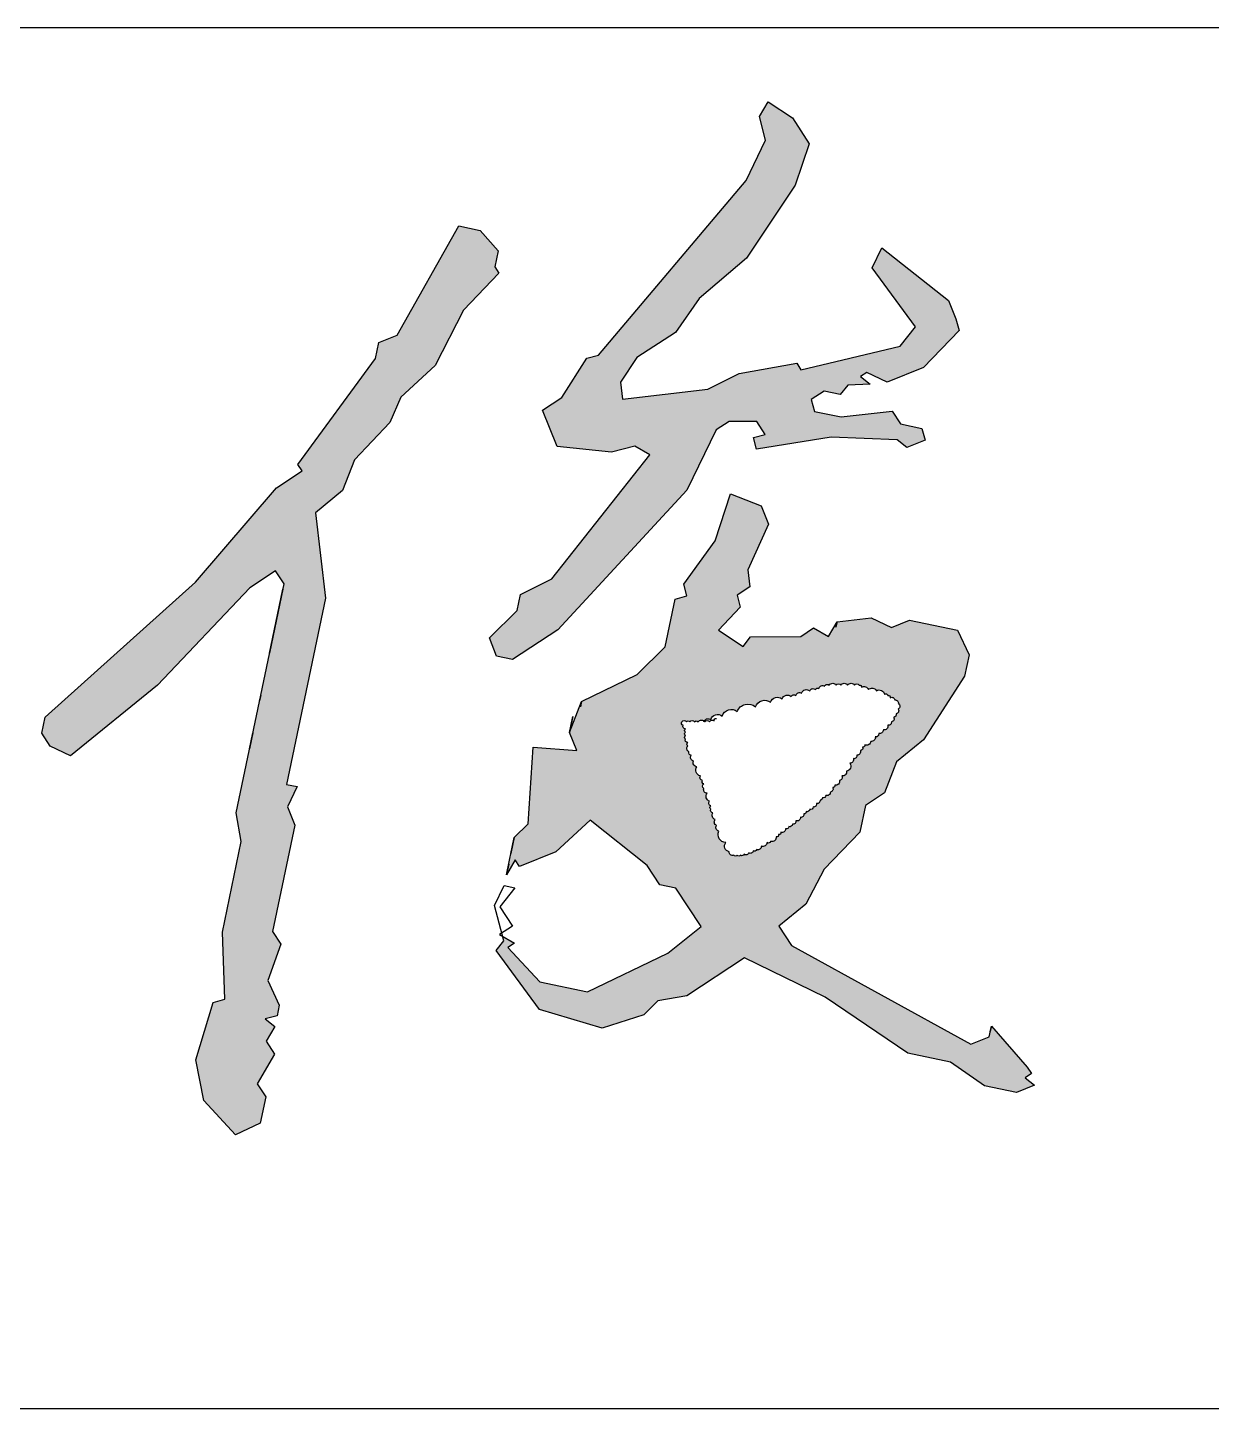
# Model space of a CAD drawing. Extents: x 5109802 to 7068445, y -422737 to 2032183.
# Drawn here: x 5114413 to 5114970, y -277127 to -276477 of the extents above; entities that cross this region are included whole.
import ezdxf

# ---------------------------------------------------------------- set-up
doc = ezdxf.new("R2010")
doc.units = 0
doc.header["$LTSCALE"] = 1000
doc.header["$MEASUREMENT"] = 0
doc.layers.get('0').update_dxf_attribs({"linetype": 'CONTINUOUS'})

msp = doc.modelspace()

# ---------------------------------------------------------------- hatches: boundary and pattern name
at = {"linetype": 'Continuous'}
h = msp.add_hatch(color=256, dxfattribs=at)
h.paths.add_polyline_path([(5114146.99, -276637.14), (5114143.67, -276615.53), (5114137.72, -276606.44), (5114118.72, -276597.24), (5114115.17, -276601.72), (5114122.05, -276618.85), (5114120.89, -276636.92), (5114124.33, -276645.48), (5114119.09, -276670.54), (5114119.91, -276691.64), (5114088.25, -276868.09), (5114078, -276892.1), (5114074.04, -276886.04), (5114078.11, -276879.05), (5114067.57, -276879.46), (5114067.86, -276903.06), (5114059.18, -276919.55), (5114061.58, -276933.13), (5114073.47, -276951.31), (5114084.95, -276958.94), (5114093.52, -276955.5), (5114111.33, -276870.3), (5114114.88, -276865.81), (5114112.49, -276852.24), (5114124.13, -276784.05), (5114141.3, -276714.42)])
h.paths.add_polyline_path([(5114199.89, -276559.28), (5114177.86, -276552.06), (5114178.79, -276560.1), (5114206.13, -276591.97), (5114216.15, -276594.07), (5114216.68, -276591.56)])
h.paths.add_polyline_path([(5114338.05, -276548.93), (5114374.18, -276551.26), (5114382.1, -276563.38), (5114384.5, -276576.95), (5114383.7, -276668.32), (5114363.38, -276753), (5114362.63, -276781.61), (5114348.26, -276875.37), (5114349.61, -276893.96), (5114342.27, -276929.04), (5114342.87, -276976.24), (5114337.33, -276977.7), (5114330.34, -276973.62), (5114312.91, -276956.9), (5114307.37, -276958.36), (5114301.95, -276946.77), (5114286.51, -276933.08), (5114275.14, -276912.39), (5114265.12, -276910.3), (5114281.91, -276942.58), (5114320.2, -276984.58), (5114347.65, -277003.4), (5114357.67, -277005.49), (5114363.73, -277001.53), (5114365.31, -276994.01), (5114360.82, -276990.46), (5114363.85, -276988.48), (5114358.43, -276976.88), (5114361.98, -276972.39), (5114358.02, -276966.33), (5114365.35, -276931.25), (5114361.91, -276922.69), (5114369.65, -276898.15), (5114365.69, -276892.09), (5114371.34, -276877.58), (5114367.9, -276869.02), (5114371.45, -276864.53), (5114369.58, -276848.45), (5114376.8, -276826.42), (5114372.84, -276820.36), (5114378.38, -276818.9), (5114380.47, -276808.88), (5114378.6, -276792.79), (5114385.3, -276773.27), (5114383.96, -276754.68), (5114404.27, -276670.01), (5114399.49, -276642.85), (5114406.3, -276610.28), (5114403.61, -276573.1), (5114394.75, -276552.94), (5114379.82, -276536.75), (5114352.26, -276530.98), (5114252.21, -276546.68), (5114250.64, -276554.2), (5114257.11, -276560.78), (5114269.64, -276563.4)])
h.paths.add_polyline_path([(5114293.79, -276673.06), (5114215.47, -276672.38), (5114211.39, -276679.38), (5114222.35, -276689.51), (5114247.93, -276692.25), (5114301.72, -276685.18), (5114302.76, -276680.17)])
h.paths.add_polyline_path([(5114296.25, -276736.35), (5114289.78, -276729.76), (5114251.67, -276724.41), (5114205.4, -276733.05), (5114215.84, -276745.69), (5114225.86, -276747.79), (5114274.63, -276739.67), (5114294.16, -276746.37), (5114297.71, -276741.88)])
h.paths.add_polyline_path([(5114309.97, -276833.37), (5114319.99, -276835.46), (5114334.09, -276830.56), (5114329.6, -276827.01), (5114331.18, -276819.49), (5114323.66, -276817.92), (5114296.5, -276822.71), (5114292.95, -276827.19), (5114280.42, -276824.58), (5114240.22, -276829.25), (5114238.23, -276826.22), (5114170.87, -276835.67), (5114169.82, -276840.68), (5114180.78, -276850.82), (5114204.38, -276850.52), (5114232.06, -276843.23), (5114236.55, -276846.79), (5114287.3, -276841.71)])
h.paths.add_polyline_path([(5114583.57, -276663.03), (5114588.7, -276651.03), (5114604.9, -276636.11), (5114618.18, -276610.11), (5114634.9, -276592.69), (5114632.91, -276589.66), (5114634.48, -276582.14), (5114626.03, -276572.53), (5114616.01, -276570.43), (5114586.94, -276621.89), (5114578.38, -276625.33), (5114576.81, -276632.85), (5114540.22, -276682.74), (5114542.21, -276685.77), (5114530.09, -276693.7), (5114492.05, -276738.05), (5114421.2, -276801.7), (5114419.63, -276809.22), (5114423.59, -276815.28), (5114433.09, -276819.88), (5114474.05, -276786.59), (5114517.63, -276740.78), (5114529.75, -276732.85), (5114533.71, -276738.91), (5114511.18, -276846.66), (5114513.58, -276860.24), (5114504.67, -276902.84), (5114505.9, -276934.48), (5114500.37, -276935.94), (5114492.1, -276962.98), (5114495.95, -276982.09), (5114510.87, -276998.29), (5114522.47, -276992.87), (5114525.08, -276980.34), (5114521.12, -276974.28), (5114529.28, -276960.29), (5114525.31, -276954.23), (5114529.39, -276947.24), (5114524.9, -276943.68), (5114530.44, -276942.23), (5114531.48, -276937.21), (5114526.06, -276925.62), (5114532.24, -276908.6), (5114528.27, -276902.54), (5114538.75, -276852.43), (5114535.31, -276843.86), (5114539.91, -276834.36), (5114534.9, -276833.31), (5114553.23, -276745.61), (5114548.56, -276705.4), (5114561.21, -276694.97), (5114566.85, -276680.46)])
h.paths.add_polyline_path([(5114729.18, -276604.55), (5114751.44, -276585.67), (5114774.33, -276551.22), (5114781.03, -276531.7), (5114773.1, -276519.58), (5114761.62, -276511.95), (5114757.54, -276518.94), (5114760.46, -276530.01), (5114751.25, -276549.01), (5114681.76, -276631.25), (5114676.22, -276632.71), (5114664.51, -276651.18), (5114655.42, -276657.13), (5114662.3, -276674.26), (5114687.88, -276676.99), (5114698.96, -276674.08), (5114705.95, -276678.15), (5114659.75, -276736.5), (5114645.13, -276743.9), (5114643.56, -276751.42), (5114630.39, -276764.36), (5114633.83, -276772.92), (5114641.35, -276774.49), (5114662.56, -276760.62), (5114723.38, -276694.87), (5114737.18, -276666.38), (5114743.24, -276662.41), (5114756.29, -276662.53), (5114760.26, -276668.58), (5114754.72, -276670.04), (5114756.18, -276675.58), (5114791.37, -276669.86), (5114822.49, -276671.13), (5114826.98, -276674.69), (5114835.54, -276671.25), (5114834.09, -276665.71), (5114824.06, -276663.62), (5114820.1, -276657.56), (5114795.98, -276660.36), (5114783.45, -276657.74), (5114781.99, -276652.2), (5114788.05, -276648.24), (5114795.57, -276649.81), (5114799.12, -276645.32), (5114809.67, -276644.91), (5114805.18, -276641.36), (5114808.21, -276639.38), (5114817.71, -276643.98), (5114834.84, -276637.1), (5114851.56, -276619.67), (5114850.1, -276614.14), (5114846.66, -276605.57), (5114815.24, -276580.7), (5114810.64, -276590.2), (5114830.99, -276617.99), (5114823.88, -276626.96), (5114777.09, -276638.1), (5114775.11, -276635.07), (5114747.95, -276639.86), (5114733.33, -276647.26), (5114693.12, -276651.93), (5114692.19, -276643.89), (5114699.82, -276632.41), (5114718, -276620.52)])
h.paths.add_polyline_path([(5114752.17, -276732.28), (5114761.9, -276710.77), (5114758.46, -276702.21), (5114743.95, -276696.56), (5114736.73, -276718.59), (5114721.99, -276739.04), (5114723.45, -276744.58), (5114717.91, -276746.04), (5114713.2, -276768.59), (5114700.03, -276781.53), (5114673.81, -276794.36), (5114668.16, -276808.87), (5114671.6, -276817.43), (5114651.03, -276815.75), (5114648.71, -276851.88), (5114642.13, -276858.35), (5114640.55, -276865.86), (5114638.46, -276875.89), (5114642.54, -276868.89), (5114644.52, -276871.92), (5114661.65, -276865.04), (5114677.84, -276850.12), (5114704.77, -276871.44), (5114710.72, -276880.53), (5114718.23, -276882.1), (5114730.13, -276900.28), (5114714.45, -276912.7), (5114676.64, -276930.95), (5114654.09, -276926.23), (5114639.17, -276910.03), (5114642.2, -276908.05), (5114636.6, -276904.79), (5114637.18, -276907), (5114633.63, -276911.49), (5114653.97, -276939.28), (5114683.52, -276948.08), (5114703.16, -276941.72), (5114709.74, -276935.25), (5114723.32, -276932.86), (5114750.58, -276915.02), (5114788.58, -276933.42), (5114827.51, -276959.87), (5114847.56, -276964.06), (5114863.53, -276975.25), (5114878.56, -276978.39), (5114887.13, -276974.95), (5114882.64, -276971.4), (5114885.67, -276969.41), (5114883.69, -276966.38), (5114866.79, -276947.16), (5114866.26, -276949.66), (5114865.74, -276952.17), (5114857.17, -276955.61), (5114772.73, -276909.19), (5114766.78, -276900.1), (5114779.42, -276889.66), (5114788.1, -276873.17), (5114804.82, -276855.74), (5114807.44, -276843.22), (5114816.53, -276837.27), (5114822.18, -276822.76), (5114834.82, -276812.32), (5114854.16, -276782.37), (5114856.26, -276772.34), (5114850.83, -276760.75), (5114828.28, -276756.04), (5114819.72, -276759.48), (5114810.22, -276754.87), (5114794.13, -276756.74), (5114790.06, -276763.74), (5114783.06, -276759.66), (5114777, -276763.62), (5114753.4, -276763.92), (5114749.85, -276768.41), (5114738.37, -276760.78), (5114748.5, -276749.82), (5114747.05, -276744.28), (5114753.11, -276740.32)])
h.paths.add_polyline_path([(5114755.76, -276796.83, -0.520567), (5114762.8, -276794.66, -0.520567), (5114768.22, -276793.04, -0.520567), (5114772.56, -276791.95, -0.520567), (5114774.73, -276791.41, -0.520567), (5114777.44, -276790.33, -0.520567), (5114781.23, -276789.25, -0.520567), (5114783.94, -276788.7, -0.520567), (5114785.56, -276788.16, -0.520567), (5114788.27, -276787.08, -0.520567), (5114790.44, -276786.54, -0.520567), (5114793.69, -276786.54, -0.520567), (5114795.86, -276786.54, -0.520567), (5114799.11, -276786.54, -0.520567), (5114802.37, -276786.54, -0.520567), (5114804.53, -276786.54, -0.520567), (5114805.62, -276787.62, -0.520567), (5114808.87, -276788.7, -0.520567), (5114812.66, -276789.25, -0.520567), (5114816.46, -276790.87, -0.520567), (5114818.08, -276791.41, -0.520567), (5114819.17, -276792.5, -0.520567), (5114821.33, -276793.58, -0.520567), (5114822.96, -276795.2, -0.520567), (5114822.96, -276797.91, -0.520567), (5114821.88, -276800.08, -0.520567), (5114820.79, -276801.7, -0.520567), (5114819.71, -276803.87, -0.520567), (5114818.08, -276805.49, -0.520567), (5114815.91, -276807.66, -0.520567), (5114813.75, -276809.28, -0.520567), (5114812.12, -276810.91, -0.520567), (5114809.95, -276813.08, -0.520567), (5114807.24, -276814.7, -0.520567), (5114806.16, -276815.78, -0.520567), (5114805.08, -276817.41, -0.520567), (5114803.45, -276819.57, -0.520567), (5114801.82, -276821.2, -0.520567), (5114800.2, -276823.37, -0.520567), (5114798.57, -276827.16, -0.520567), (5114796.4, -276829.32, -0.520567), (5114795.32, -276831.49, -0.520567), (5114793.15, -276833.66, -0.520567), (5114792.07, -276834.74, -0.520567), (5114790.98, -276836.91, -0.520567), (5114788.82, -276838.53, -0.520567), (5114787.19, -276839.61, -0.520567), (5114786.11, -276840.7, -0.520567), (5114784.48, -276842.32, -0.520567), (5114782.86, -276843.95, -0.520567), (5114781.23, -276845.03, -0.520567), (5114779.6, -276846.11, -0.520567), (5114778.52, -276847.19, -0.520567), (5114776.89, -276848.82, -0.520567), (5114774.73, -276850.44, -0.520567), (5114773.1, -276852.07, -0.520567), (5114771.47, -276853.15, -0.520567), (5114769.85, -276854.24, -0.520567), (5114767.68, -276855.86, -0.520567), (5114766.6, -276856.94, -0.520567), (5114765.51, -276858.03, -0.520567), (5114762.8, -276860.19, -0.520567), (5114761.18, -276860.73, -0.520567), (5114758.47, -276862.36, -0.520567), (5114756.3, -276863.98, -0.520567), (5114754.67, -276864.53, -0.520567), (5114752.51, -276865.61, -0.520567), (5114750.34, -276866.15, -0.520567), (5114748.71, -276866.69, -0.520567), (5114747.09, -276866.69, -0.520567), (5114745.46, -276866.69, -0.520567), (5114743.29, -276865.07, -0.520567), (5114741.67, -276860.73, -0.520567), (5114738.41, -276855.32, -0.520567), (5114737.33, -276852.61, -0.520567), (5114736.79, -276849.9, -0.520567), (5114735.7, -276846.65, -0.520567), (5114734.62, -276845.03, -0.520567), (5114734.62, -276843.4, -0.520567), (5114734.08, -276841.24, -0.520567), (5114733, -276837.45, -0.520567), (5114731.37, -276835.28, -0.520567), (5114731.37, -276833.11, -0.520567), (5114730.83, -276831.49, -0.520567), (5114729.74, -276829.32, -0.520567), (5114728.12, -276824.99, -0.520567), (5114726.49, -276822.28, -0.520567), (5114725.41, -276819.57, -0.520567), (5114724.32, -276817.95, -0.520567), (5114723.78, -276815.24, -0.520567), (5114723.78, -276813.62, -0.520567), (5114722.7, -276811.99, -0.520567), (5114722.7, -276810.37, -0.520567), (5114722.7, -276808.74, -0.520567), (5114722.7, -276807.12, -0.520567), (5114721.61, -276805.49, -0.520567), (5114721.07, -276803.87, -0.520567), (5114723.24, -276803.87, -0.520567), (5114724.87, -276803.87, -0.520567), (5114727.03, -276803.87, -0.520567), (5114728.66, -276803.87, -0.435193), (5114731.54, -276803.47, -0.455955), (5114734.62, -276802.79, -0.520567), (5114740.04, -276801.16, -0.520567), (5114747.09, -276798.99, -0.520567)], flags=16)
h.paths.add_polyline_path([(5115120.5, -276696.82), (5115082.5, -276678.42), (5115076.03, -276671.83), (5115067.99, -276672.77), (5115061.52, -276666.18), (5115043.98, -276662.52), (5115049.81, -276684.66), (5115078.84, -276695.96), (5115085.31, -276702.54), (5115084.26, -276707.55), (5115106.81, -276712.27), (5115121.96, -276702.36)])
h.paths.add_polyline_path([(5115036.19, -276749.81), (5115019.18, -276743.64), (5115000.59, -276744.98), (5115007.99, -276759.61), (5115040.04, -276768.92), (5115041.91, -276785), (5115048.38, -276791.59), (5115057.06, -276775.09)])
h.paths.add_polyline_path([(5115077.48, -276852.59), (5115076.02, -276847.06), (5115085.11, -276841.11), (5115081.14, -276835.05), (5115089.18, -276834.12), (5115087.73, -276828.58), (5115093.26, -276827.12), (5115093.78, -276824.62), (5115084.81, -276817.51), (5115084.29, -276820.02), (5115083.76, -276822.52), (5115075.2, -276825.96), (5115045.31, -276856.33), (5115040.71, -276865.83), (5115025.04, -276878.24), (5115020.44, -276887.74), (5114985.13, -276906.52), (5114983.55, -276914.03), (5114987.52, -276920.09), (5115002.03, -276925.74), (5115025.22, -276914.9), (5115056.68, -276877.01), (5115054.7, -276873.98), (5115063.78, -276868.04), (5115062.33, -276862.5)])
h.paths.add_polyline_path([(5115214.72, -276658.98), (5115234.88, -276650.12), (5115288.66, -276643.05), (5115303.7, -276646.2), (5115327.82, -276643.39), (5115331.79, -276649.45), (5115333.88, -276639.43), (5115350.37, -276648.11), (5115358.94, -276644.67), (5115359.99, -276639.66), (5115342.04, -276625.44), (5115344.02, -276628.47), (5115337.96, -276632.44), (5115326.48, -276624.81), (5115295.36, -276623.53), (5115291.81, -276628.02), (5115269.25, -276623.3), (5115255.68, -276625.7), (5115251.71, -276619.64), (5115267.5, -276594.17), (5115272.21, -276571.62), (5115266.79, -276560.02), (5115252.8, -276551.87), (5115249.25, -276556.35), (5115246.52, -276581.94), (5115220.07, -276620.87), (5115214.54, -276622.33), (5115212.96, -276629.84), (5115170.14, -276647.04), (5115169.61, -276649.55), (5115168.04, -276657.07), (5115173.99, -276666.16), (5115141.07, -276698.51), (5115138.98, -276708.53), (5115130.94, -276709.46), (5115126.33, -276718.96), (5115135.83, -276723.56), (5115139.91, -276716.57), (5115144.92, -276717.62), (5115149, -276710.62), (5115154.01, -276711.67), (5115152.55, -276706.14), (5115175.74, -276695.29), (5115180.34, -276685.79), (5115198, -276676.41)])

# ---------------------------------------------------------------- linework, layer by layer
for p, q in [((5112302.07, -276477.06), (5117802.07, -276477.06)), ((5112302.07, -277127.06), (5117802.07, -277127.06))]:
    msp.add_line(p, q)
for points in [[(5114850.1, -276614.14), (5114851.56, -276619.67), (5114834.84, -276637.1), (5114817.71, -276643.98), (5114808.21, -276639.38), (5114805.18, -276641.36), (5114809.67, -276644.91), (5114799.12, -276645.32), (5114795.57, -276649.81), (5114788.05, -276648.24), (5114781.99, -276652.2), (5114783.45, -276657.74), (5114795.98, -276660.36), (5114820.1, -276657.56), (5114824.06, -276663.62), (5114834.09, -276665.71), (5114835.54, -276671.25), (5114826.98, -276674.69), (5114822.49, -276671.13), (5114791.37, -276669.86), (5114756.18, -276675.58), (5114754.72, -276670.04), (5114760.26, -276668.58), (5114756.29, -276662.53), (5114743.24, -276662.41), (5114737.18, -276666.38), (5114723.38, -276694.87), (5114662.56, -276760.62), (5114641.35, -276774.49), (5114633.83, -276772.92), (5114630.39, -276764.36), (5114643.56, -276751.42), (5114645.13, -276743.9), (5114659.75, -276736.5), (5114705.95, -276678.15), (5114698.96, -276674.08), (5114687.88, -276676.99), (5114662.3, -276674.26), (5114655.42, -276657.13), (5114664.51, -276651.18), (5114676.22, -276632.71), (5114681.76, -276631.25), (5114751.25, -276549.01), (5114760.46, -276530.01), (5114757.54, -276518.94), (5114761.62, -276511.95), (5114773.1, -276519.58), (5114781.03, -276531.7), (5114774.33, -276551.22), (5114751.44, -276585.67), (5114729.18, -276604.55), (5114718, -276620.52), (5114699.82, -276632.41), (5114692.19, -276643.89), (5114693.12, -276651.93), (5114733.33, -276647.26), (5114747.95, -276639.86), (5114775.11, -276635.07), (5114777.09, -276638.1), (5114823.88, -276626.96), (5114830.99, -276617.99), (5114810.64, -276590.2), (5114815.24, -276580.7), (5114846.66, -276605.57), (5114850.1, -276614.14)], [(5114634.48, -276582.14), (5114632.91, -276589.66), (5114634.9, -276592.69), (5114618.18, -276610.11), (5114604.9, -276636.11), (5114588.7, -276651.03), (5114583.57, -276663.03), (5114566.85, -276680.46), (5114561.21, -276694.97), (5114548.56, -276705.4), (5114553.23, -276745.61), (5114534.9, -276833.31), (5114539.91, -276834.36), (5114535.31, -276843.86), (5114538.75, -276852.43), (5114528.27, -276902.54), (5114532.24, -276908.6), (5114526.06, -276925.62), (5114531.48, -276937.21), (5114530.44, -276942.23), (5114524.9, -276943.68), (5114529.39, -276947.24), (5114525.31, -276954.23), (5114529.28, -276960.29), (5114521.12, -276974.28), (5114525.08, -276980.34), (5114522.47, -276992.87), (5114510.87, -276998.29), (5114495.95, -276982.09), (5114492.1, -276962.98), (5114500.37, -276935.94), (5114505.9, -276934.48), (5114504.67, -276902.84), (5114513.58, -276860.24), (5114511.18, -276846.66), (5114533.71, -276738.91), (5114529.75, -276732.85), (5114517.63, -276740.78), (5114474.05, -276786.59), (5114433.09, -276819.88), (5114423.59, -276815.28), (5114419.63, -276809.22), (5114421.2, -276801.7), (5114492.05, -276738.05), (5114530.09, -276693.7), (5114542.21, -276685.77), (5114540.22, -276682.74), (5114576.81, -276632.85), (5114578.38, -276625.33), (5114586.94, -276621.89), (5114616.01, -276570.43), (5114626.03, -276572.53), (5114634.48, -276582.14)], [(5114883.69, -276966.38), (5114885.67, -276969.41), (5114882.64, -276971.4), (5114887.13, -276974.95), (5114878.56, -276978.39), (5114863.53, -276975.25), (5114847.56, -276964.06), (5114827.51, -276959.87), (5114788.58, -276933.42), (5114750.58, -276915.02), (5114723.32, -276932.86), (5114709.74, -276935.25), (5114703.16, -276941.72), (5114683.52, -276948.08), (5114653.97, -276939.28), (5114633.63, -276911.49), (5114637.18, -276907), (5114632.81, -276890.4), (5114637.41, -276880.9), (5114642.42, -276881.95), (5114635.31, -276890.92), (5114641.26, -276900.01), (5114635.2, -276903.98), (5114642.2, -276908.05), (5114639.17, -276910.03), (5114654.09, -276926.23), (5114676.64, -276930.95), (5114714.45, -276912.7), (5114730.13, -276900.28), (5114718.23, -276882.1), (5114710.72, -276880.53), (5114704.77, -276871.44), (5114677.84, -276850.12), (5114661.65, -276865.04), (5114644.52, -276871.92), (5114642.54, -276868.89), (5114638.46, -276875.89), (5114642.13, -276858.35), (5114648.71, -276851.88), (5114651.03, -276815.75), (5114671.6, -276817.43), (5114668.16, -276808.87), (5114673.81, -276794.36), (5114700.03, -276781.53), (5114713.2, -276768.59), (5114717.91, -276746.04), (5114723.45, -276744.58), (5114721.99, -276739.04), (5114736.73, -276718.59), (5114743.95, -276696.56), (5114758.46, -276702.21), (5114761.9, -276710.77), (5114752.17, -276732.28), (5114753.11, -276740.32), (5114747.05, -276744.28), (5114748.5, -276749.82), (5114738.37, -276760.78), (5114749.85, -276768.41), (5114753.4, -276763.92), (5114777, -276763.62), (5114783.06, -276759.66), (5114790.06, -276763.74), (5114794.13, -276756.74), (5114810.22, -276754.87), (5114819.72, -276759.48), (5114828.28, -276756.04), (5114850.83, -276760.75), (5114856.26, -276772.34), (5114854.16, -276782.37), (5114834.82, -276812.32), (5114822.18, -276822.76), (5114816.53, -276837.27), (5114807.44, -276843.22), (5114804.82, -276855.74), (5114788.1, -276873.17), (5114779.42, -276889.66), (5114766.78, -276900.1), (5114772.73, -276909.19), (5114857.17, -276955.61), (5114865.74, -276952.17), (5114866.79, -276947.16), (5114883.69, -276966.38)], [(5114533.19, -276741.42), (5114526.9, -276771.49), (5114533.19, -276741.42)], [(5114794.13, -276756.74), (5114793.61, -276759.25), (5114794.13, -276756.74)], [(5114522.71, -276791.54), (5114522.19, -276794.04), (5114522.71, -276791.54)], [(5114673.81, -276794.36), (5114673.29, -276796.86), (5114673.81, -276794.36)], [(5114669.73, -276801.35), (5114668.16, -276808.87), (5114669.73, -276801.35)], [(5114519.04, -276809.08), (5114517.47, -276816.59), (5114519.04, -276809.08)], [(5114642.13, -276858.35), (5114640.55, -276865.86), (5114642.13, -276858.35)], [(5114639.51, -276870.88), (5114638.46, -276875.89), (5114639.51, -276870.88)], [(5114866.79, -276947.16), (5114866.26, -276949.66), (5114866.79, -276947.16)]]:
    msp.add_lwpolyline(points, dxfattribs=at)
msp.add_lwpolyline([(5114731.37, -276803.87, -0.520567), (5114734.62, -276802.79, -0.520567), (5114734.62, -276802.79, -0.520567), (5114740.04, -276801.16, -0.520567), (5114740.04, -276801.16, -0.520567), (5114747.09, -276798.99, -0.520567), (5114747.09, -276798.99, -0.520567), (5114755.76, -276796.83, -0.520567), (5114755.76, -276796.83, -0.520567), (5114762.8, -276794.66, -0.520567), (5114762.8, -276794.66, -0.520567), (5114768.22, -276793.04, -0.520567), (5114768.22, -276793.04, -0.520567), (5114772.56, -276791.95, -0.520567), (5114772.56, -276791.95, -0.520567), (5114774.73, -276791.41, -0.520567), (5114774.73, -276791.41, -0.520567), (5114777.44, -276790.33, -0.520567), (5114777.44, -276790.33, -0.520567), (5114781.23, -276789.25, -0.520567), (5114781.23, -276789.25, -0.520567), (5114783.94, -276788.7, -0.520567), (5114783.94, -276788.7, -0.520567), (5114785.56, -276788.16, -0.520567), (5114785.56, -276788.16, -0.520567), (5114788.27, -276787.08, -0.520567), (5114788.27, -276787.08, -0.520567), (5114790.44, -276786.54, -0.520567), (5114790.44, -276786.54, -0.520567), (5114793.69, -276786.54, -0.520567), (5114793.69, -276786.54, -0.520567), (5114795.86, -276786.54, -0.520567), (5114795.86, -276786.54, -0.520567), (5114799.11, -276786.54, -0.520567), (5114799.11, -276786.54, -0.520567), (5114802.37, -276786.54, -0.520567), (5114802.37, -276786.54, -0.520567), (5114804.53, -276786.54, -0.520567), (5114804.53, -276786.54, -0.520567), (5114805.62, -276787.62, -0.520567), (5114805.62, -276787.62, -0.520567), (5114808.87, -276788.7, -0.520567), (5114808.87, -276788.7, -0.520567), (5114812.66, -276789.25, -0.520567), (5114812.66, -276789.25, -0.520567), (5114816.46, -276790.87, -0.520567), (5114816.46, -276790.87, -0.520567), (5114818.08, -276791.41, -0.520567), (5114818.08, -276791.41, -0.520567), (5114819.17, -276792.5, -0.520567), (5114819.17, -276792.5, -0.520567), (5114821.33, -276793.58, -0.520567), (5114821.33, -276793.58, -0.520567), (5114822.96, -276795.2, -0.520567), (5114822.96, -276795.2, -0.520567), (5114822.96, -276797.91, -0.520567), (5114822.96, -276797.91, -0.520567), (5114821.88, -276800.08, -0.520567), (5114821.88, -276800.08, -0.520567), (5114820.79, -276801.7, -0.520567), (5114820.79, -276801.7, -0.520567), (5114819.71, -276803.87, -0.520567), (5114819.71, -276803.87, -0.520567), (5114818.08, -276805.49, -0.520567), (5114818.08, -276805.49, -0.520567), (5114815.91, -276807.66, -0.520567), (5114815.91, -276807.66, -0.520567), (5114813.75, -276809.28, -0.520567), (5114813.75, -276809.28, -0.520567), (5114812.12, -276810.91, -0.520567), (5114812.12, -276810.91, -0.520567), (5114809.95, -276813.08, -0.520567), (5114809.95, -276813.08, -0.520567), (5114807.24, -276814.7, -0.520567), (5114807.24, -276814.7, -0.520567), (5114806.16, -276815.78, -0.520567), (5114806.16, -276815.78, -0.520567), (5114805.08, -276817.41, -0.520567), (5114805.08, -276817.41, -0.520567), (5114803.45, -276819.57, -0.520567), (5114803.45, -276819.57, -0.520567), (5114801.82, -276821.2, -0.520567), (5114801.82, -276821.2, -0.520567), (5114800.2, -276823.37, -0.520567), (5114800.2, -276823.37, -0.520567), (5114798.57, -276827.16, -0.520567), (5114798.57, -276827.16, -0.520567), (5114796.4, -276829.32, -0.520567), (5114796.4, -276829.32, -0.520567), (5114795.32, -276831.49, -0.520567), (5114795.32, -276831.49, -0.520567), (5114793.15, -276833.66, -0.520567), (5114793.15, -276833.66, -0.520567), (5114792.07, -276834.74, -0.520567), (5114792.07, -276834.74, -0.520567), (5114790.98, -276836.91, -0.520567), (5114790.98, -276836.91, -0.520567), (5114788.82, -276838.53, -0.520567), (5114788.82, -276838.53, -0.520567), (5114787.19, -276839.61, -0.520567), (5114787.19, -276839.61, -0.520567), (5114786.11, -276840.7, -0.520567), (5114786.11, -276840.7, -0.520567), (5114784.48, -276842.32, -0.520567), (5114784.48, -276842.32, -0.520567), (5114782.86, -276843.95, -0.520567), (5114782.86, -276843.95, -0.520567), (5114781.23, -276845.03, -0.520567), (5114781.23, -276845.03, -0.520567), (5114779.6, -276846.11, -0.520567), (5114779.6, -276846.11, -0.520567), (5114778.52, -276847.19, -0.520567), (5114778.52, -276847.19, -0.520567), (5114776.89, -276848.82, -0.520567), (5114776.89, -276848.82, -0.520567), (5114774.73, -276850.44, -0.520567), (5114774.73, -276850.44, -0.520567), (5114773.1, -276852.07, -0.520567), (5114773.1, -276852.07, -0.520567), (5114771.47, -276853.15, -0.520567), (5114771.47, -276853.15, -0.520567), (5114769.85, -276854.24, -0.520567), (5114769.85, -276854.24, -0.520567), (5114767.68, -276855.86, -0.520567), (5114767.68, -276855.86, -0.520567), (5114766.6, -276856.94, -0.520567), (5114766.6, -276856.94, -0.520567), (5114765.51, -276858.03, -0.520567), (5114765.51, -276858.03, -0.520567), (5114762.8, -276860.19, -0.520567), (5114762.8, -276860.19, -0.520567), (5114761.18, -276860.73, -0.520567), (5114761.18, -276860.73, -0.520567), (5114758.47, -276862.36, -0.520567), (5114758.47, -276862.36, -0.520567), (5114756.3, -276863.98, -0.520567), (5114756.3, -276863.98, -0.520567), (5114754.67, -276864.53, -0.520567), (5114754.67, -276864.53, -0.520567), (5114752.51, -276865.61, -0.520567), (5114752.51, -276865.61, -0.520567), (5114750.34, -276866.15, -0.520567), (5114750.34, -276866.15, -0.520567), (5114748.71, -276866.69, -0.520567), (5114748.71, -276866.69, -0.520567), (5114747.09, -276866.69, -0.520567), (5114747.09, -276866.69, -0.520567), (5114745.46, -276866.69, -0.520567), (5114745.46, -276866.69, -0.520567), (5114743.29, -276865.07, -0.520567), (5114743.29, -276865.07, -0.520567), (5114741.67, -276860.73, -0.520567), (5114741.67, -276860.73, -0.520567), (5114738.41, -276855.32, -0.520567), (5114738.41, -276855.32, -0.520567), (5114737.33, -276852.61, -0.520567), (5114737.33, -276852.61, -0.520567), (5114736.79, -276849.9, -0.520567), (5114736.79, -276849.9, -0.520567), (5114735.7, -276846.65, -0.520567), (5114735.7, -276846.65, -0.520567), (5114734.62, -276845.03, -0.520567), (5114734.62, -276845.03, -0.520567), (5114734.62, -276843.4, -0.520567), (5114734.62, -276843.4, -0.520567), (5114734.08, -276841.24, -0.520567), (5114734.08, -276841.24, -0.520567), (5114733, -276837.45, -0.520567), (5114733, -276837.45, -0.520567), (5114731.37, -276835.28, -0.520567), (5114731.37, -276835.28, -0.520567), (5114731.37, -276833.11, -0.520567), (5114731.37, -276833.11, -0.520567), (5114730.83, -276831.49, -0.520567), (5114730.83, -276831.49, -0.520567), (5114729.74, -276829.32, -0.520567), (5114729.74, -276829.32, -0.520567), (5114728.12, -276824.99, -0.520567), (5114728.12, -276824.99, -0.520567), (5114726.49, -276822.28, -0.520567), (5114726.49, -276822.28, -0.520567), (5114725.41, -276819.57, -0.520567), (5114725.41, -276819.57, -0.520567), (5114724.32, -276817.95, -0.520567), (5114724.32, -276817.95, -0.520567), (5114723.78, -276815.24, -0.520567), (5114723.78, -276815.24, -0.520567), (5114723.78, -276813.62, -0.520567), (5114723.78, -276813.62, -0.520567), (5114722.7, -276811.99, -0.520567), (5114722.7, -276811.99, -0.520567), (5114722.7, -276810.37, -0.520567), (5114722.7, -276810.37, -0.520567), (5114722.7, -276808.74, -0.520567), (5114722.7, -276808.74, -0.520567), (5114722.7, -276807.12, -0.520567), (5114722.7, -276807.12, -0.520567), (5114721.61, -276805.49, -0.520567), (5114721.61, -276805.49, -0.520567), (5114721.07, -276803.87, -0.520567), (5114721.07, -276803.87, -0.520567), (5114723.24, -276803.87, -0.520567), (5114723.24, -276803.87, -0.520567), (5114724.87, -276803.87, -0.520567), (5114724.87, -276803.87, -0.520567), (5114727.03, -276803.87, -0.520567), (5114727.03, -276803.87, -0.520567), (5114728.66, -276803.87, -0.520567), (5114728.66, -276803.87, -0.520567), (5114731.91, -276803.87, -0.520567), (5114731.91, -276803.87, -0.520567), (5114734.08, -276803.87, -0.520567), (5114734.08, -276803.87, -0.520567), (5114736.25, -276803.33, -0.520567), (5114736.25, -276803.33, -0.520567), (5114737.33, -276802.24, -0.520567), (5114737.33, -276802.24, -0.520567), (5114737.33, -276802.24)], format="xyb", dxfattribs=at)

doc.saveas('drawing.dxf')
